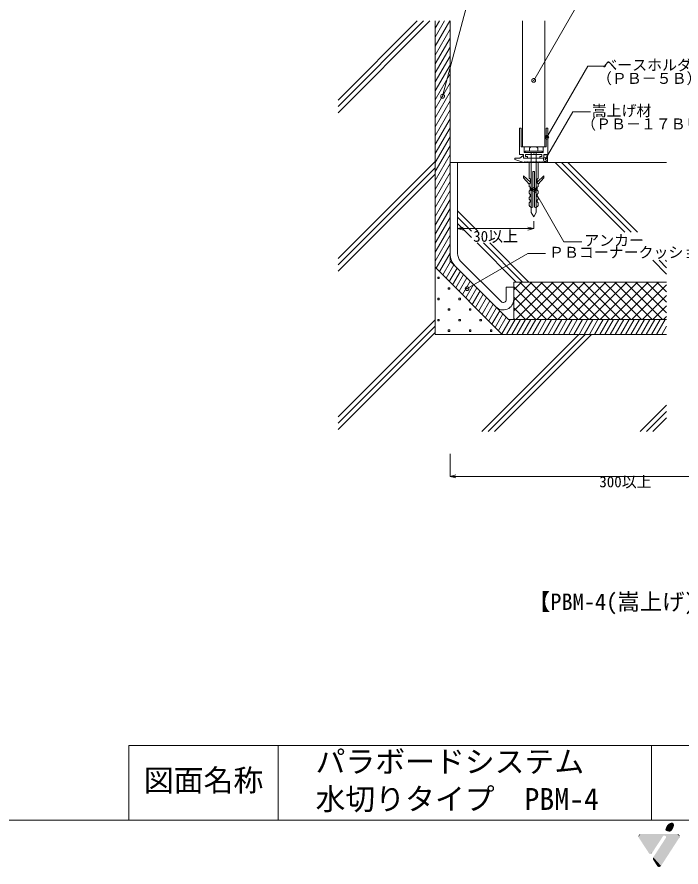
# Model space of a CAD drawing. Units: millimetres, scale not verified. Extents: x -675 to 675, y -471 to 460.
# Drawn here: x 0 to 445, y -471 to 98 of the extents above; entities that cross this region are included whole.
import ezdxf
from ezdxf.enums import TextEntityAlignment as Align

# ---------------------------------------------------------------- set-up
doc = ezdxf.new("R2010")
doc.units = ezdxf.units.MM
doc.header["$LTSCALE"] = 5
doc.header["$PDMODE"] = 32
doc.header["$PDSIZE"] = 2.5
doc.layers.add('1-0_芯・寸法線', color=7, linetype='Continuous', lineweight=18)
doc.layers.add('F-F', color=7, linetype='Continuous', lineweight=18)
doc.layers.add('E-E', color=7, linetype='Continuous')
doc.styles.add('ＭＳ ゴシック', font='')
doc.styles.get('ＭＳ ゴシック').set_extended_font_data('MS Gothic')

msp = doc.modelspace()

# ---------------------------------------------------------------- hatches: boundary and pattern name
at = {"layer": 'F-F'}
for color, points in [(70, [(435.501, -443.602, 0.09), (434.296, -446.679)]), (70, [(438.455, -441.647, 0.2), (435.501, -443.602)]), (70, [(439.601, -441.923, 0.2), (438.455, -441.647)]), (70, [(438.964, -446.309, 0.09), (440.164, -443.232)]), (70, [(440.164, -443.232, 0.15), (439.601, -441.923)]), (5, [(417.829, -449.326, 0.41), (416.293, -450.864)]), (70, [(434.296, -446.679, 0.15), (437.522, -447.663)]), (70, [(437.522, -447.663, 0.13), (438.964, -446.309)]), (5, [(443.938, -450.862, 0.41), (442.377, -449.325)]), (5, [(416.293, -450.864, 0.12), (416.481, -451.582)]), (5, [(443.696, -451.687, 0.17), (443.938, -450.862)]), (5, [(423.213, -461.887, 0.2), (424.309, -462.355)]), (5, [(424.309, -462.355, 0.25), (425.593, -461.654)]), (5, [(426.245, -464.849, 0.16), (425.964, -465.718)]), (5, [(425.964, -465.718, 0.15), (426.231, -466.586)]), (5, [(429.08, -470.907, 0.19), (430.137, -471.331)]), (5, [(430.137, -471.331, 0.26), (431.446, -470.598)])]:
    msp.add_hatch(color=color, dxfattribs=at).paths.add_polyline_path(points)

# ---------------------------------------------------------------- linework, layer by layer
at = {"layer": '1-0_芯・寸法線'}
for p, q in [((300.999, 103.822), (285.127, 44.589)), ((215.127, 42.042), (268.191, 95.106)), ((215.127, 37.8), (272.434, 95.106)), ((215.127, 33.557), (276.676, 95.106)), ((280.127, 95.106), (280.127, -114.842)), ((280.127, 90.206), (282.956, 95.106)), ((280.127, 84.206), (286.42, 95.106)), ((280.127, 78.206), (289.885, 95.106)), ((290.127, 95.106), (290.127, -5.706)), ((338.627, 95.106), (338.627, 10.858)), ((353.627, 95.106), (353.627, 10.858)), ((280.127, 72.206), (290.127, 89.526)), ((280.127, 66.206), (290.127, 83.526)), ((280.127, 60.206), (290.127, 77.526)), ((280.127, 54.206), (290.127, 71.526)), ((280.127, 48.206), (290.127, 65.526)), ((354.977, 17.158), (382.414, 64.68)), ((382.414, 64.68), (394.414, 64.68)), ((280.127, 42.206), (290.127, 59.526)), ((280.127, 36.206), (290.127, 53.526)), ((280.127, 30.206), (290.127, 47.526)), ((280.127, 24.206), (290.127, 41.526)), ((280.127, 18.206), (290.127, 35.526)), ((280.127, 12.206), (290.127, 29.526)), ((280.127, 6.206), (290.127, 23.526)), ((336.627, 5.958), (336.627, 22.858)), ((337.527, 23.158), (336.927, 23.158)), ((337.827, 22.858), (337.827, 10.858)), ((354.427, 22.858), (354.427, 10.858)), ((354.727, 23.158), (355.327, 23.158)), ((355.627, 5.958), (355.627, 22.858)), ((280.127, 0.206), (290.127, 17.526)), ((280.127, -5.794), (290.127, 11.526)), ((339.527, 10.858), (337.827, 10.858)), ((353.627, 10.858), (338.627, 10.858)), ((340.446, 6.858), (351.808, 6.858)), ((343.372, 9.963), (344.244, 10.835)), ((343.372, 7.835), (343.372, 9.963)), ((344.244, 10.835), (348.011, 10.835)), ((344.377, -33.111), (344.377, 6.858)), ((345.377, 6.858), (346.127, 6.558)), ((346.877, 6.858), (346.127, 6.558)), ((352.427, 6.858), (346.877, 6.858)), ((347.877, -33.111), (347.877, 6.858)), ((348.882, 9.963), (348.011, 10.835)), ((348.882, 7.835), (348.882, 9.963)), ((351.808, 6.858), (351.808, 7.835)), ((352.427, 10.558), (352.427, 6.858)), ((352.727, 10.858), (354.427, 10.858)), ((215.127, -64.024), (280.127, 0.976)), ((280.127, -11.794), (290.127, 5.526)), ((295.127, 0.158), (290.127, 0.158)), ((295.127, 0.158), (295.127, -60.729)), ((295.127, 0.158), (344.377, 0.158)), ((333.477, 2.158), (333.477, 3.158)), ((336.827, 3.158), (333.477, 3.158)), ((333.477, 2.158), (339.477, 0.158)), ((336.827, 3.158), (338.877, 4.658)), ((336.927, 5.658), (339.377, 5.658)), ((338.877, 4.658), (339.377, 4.658)), ((339.377, 3.458), (339.377, 5.658)), ((339.377, 4.658), (339.377, 3.158)), ((352.877, 3.158), (339.377, 3.158)), ((339.477, 0.158), (339.977, 0.658)), ((339.677, 3.158), (341.777, 3.158)), ((339.977, 0.658), (340.477, 0.158)), ((340.477, 0.158), (340.977, 0.658)), ((340.577, 5.658), (340.577, 4.358)), ((341.777, 4.358), (340.577, 4.358)), ((340.627, 5.658), (351.627, 5.658)), ((340.977, 0.658), (341.477, 0.158)), ((341.477, 0.158), (341.977, 0.658)), ((341.977, 0.658), (342.477, 0.158)), ((342.077, 3.458), (342.077, 4.058)), ((342.477, 0.158), (342.977, 0.658)), ((342.977, 0.658), (343.477, 0.158)), ((343.127, 0.158), (349.127, 0.158)), ((343.127, -10.175), (343.127, 0.158)), ((343.477, 0.158), (343.977, 0.658)), ((343.977, 0.658), (344.477, 0.158)), ((344.477, 0.158), (344.977, 0.658)), ((344.977, 0.658), (345.477, 0.158)), ((345.477, 0.158), (345.977, 0.658)), ((345.977, 0.658), (346.477, 0.158)), ((346.477, 0.158), (346.977, 0.658)), ((346.977, 0.658), (347.477, 0.158)), ((347.477, 0.158), (347.977, 0.658)), ((347.877, 0.158), (435.127, 0.158)), ((347.977, 0.658), (348.477, 0.158)), ((348.477, 0.158), (348.977, 0.658)), ((348.977, 0.658), (349.477, 0.158)), ((349.127, -10.175), (349.127, 0.158)), ((349.477, 0.158), (349.977, 0.658)), ((349.977, 0.658), (350.477, 0.158)), ((350.177, 3.458), (350.177, 4.058)), ((350.477, 4.358), (351.677, 4.358)), ((352.577, 3.158), (350.477, 3.158)), ((350.477, 0.158), (350.977, 0.658)), ((350.977, 0.658), (351.477, 0.158)), ((351.477, 0.158), (351.977, 0.658)), ((351.677, 5.658), (351.677, 4.358)), ((351.977, 0.658), (352.477, 0.158)), ((352.477, 0.158), (352.977, 0.658)), ((352.877, 3.458), (352.877, 5.658)), ((355.327, 5.658), (352.877, 5.658)), ((352.877, 3.158), (352.877, 5.358)), ((352.877, 5.358), (355.477, 5.358)), ((352.977, 0.658), (353.477, 0.158)), ((353.477, 0.158), (353.977, 0.658)), ((353.977, 0.658), (354.477, 0.158)), ((354.477, 0.158), (354.977, 0.658)), ((354.977, 0.658), (355.477, 0.658)), ((355.477, 0.658), (355.477, 5.358)), ((360.495, 0.158), (407.137, -46.484)), ((364.737, 0.158), (411.379, -46.484)), ((368.98, 0.158), (415.622, -46.484)), ((215.127, -68.266), (280.127, -3.266)), ((280.127, -17.794), (290.127, -0.474)), ((215.127, -72.509), (280.127, -7.509)), ((280.127, -23.794), (290.127, -6.474)), ((290.127, -5.706), (290.127, -65.7)), ((339.36, -8.641), (339.36, -10.034)), ((343.896, -12.895), (339.36, -8.641)), ((339.36, -10.034), (343.163, -14.273)), ((343.896, -10.942), (343.127, -10.175)), ((343.896, -13.245), (343.896, -10.942)), ((345.589, -5.848), (346.665, -5.848)), ((345.589, -29.614), (345.589, -5.848)), ((346.665, -29.614), (346.665, -5.848)), ((348.358, -12.895), (352.894, -8.641)), ((348.358, -10.942), (349.127, -10.175)), ((348.358, -13.245), (348.358, -10.942)), ((352.894, -10.034), (349.091, -14.273)), ((352.894, -8.641), (352.894, -10.034)), ((280.127, -29.794), (290.127, -12.474)), ((343.163, -13.977), (343.896, -13.245)), ((343.163, -15.756), (343.163, -13.977)), ((343.72, -16.314), (343.163, -15.756)), ((343.72, -18.32), (343.72, -16.314)), ((349.091, -13.977), (348.358, -13.245)), ((348.534, -16.314), (349.091, -15.756)), ((348.534, -18.32), (348.534, -16.314)), ((349.091, -15.756), (349.091, -13.977)), ((280.127, -35.794), (290.127, -18.474)), ((343.031, -19.011), (343.72, -18.32)), ((343.031, -20.363), (343.031, -19.011)), ((343.72, -21.119), (343.031, -20.363)), ((343.056, -23.083), (343.72, -22.423)), ((343.72, -22.423), (343.72, -21.119)), ((349.223, -19.011), (348.534, -18.32)), ((348.534, -21.119), (349.223, -20.363)), ((348.534, -22.423), (348.534, -21.119)), ((349.198, -23.083), (348.534, -22.423)), ((349.223, -20.363), (349.223, -19.011)), ((280.127, -41.794), (290.127, -24.474)), ((343.056, -24.269), (343.056, -23.083)), ((343.72, -24.932), (343.056, -24.269)), ((343.072, -26.729), (343.72, -26.083)), ((343.072, -28.457), (343.072, -26.729)), ((343.72, -26.083), (343.72, -24.932)), ((348.534, -24.932), (349.198, -24.269)), ((348.534, -26.083), (348.534, -24.932)), ((349.182, -26.729), (348.534, -26.083)), ((349.182, -28.457), (349.182, -26.729)), ((349.198, -24.269), (349.198, -23.083)), ((280.127, -47.794), (290.127, -30.474)), ((295.127, -32.055), (308.734, -45.662)), ((346.127, -36.142), (344.377, -33.111)), ((346.127, -36.142), (347.877, -33.111)), ((280.127, -53.794), (290.127, -36.474)), ((295.127, -36.298), (304.56, -45.73)), ((346.127, -44.011), (346.127, -39.011)), ((280.127, -59.794), (290.127, -42.474)), ((295.127, -40.541), (304.56, -49.973)), ((295.127, -44.011), (298.991, -42.976)), ((295.127, -44.011), (346.127, -44.011)), ((295.127, -44.011), (298.991, -45.046)), ((346.127, -44.011), (342.263, -42.976)), ((346.127, -44.011), (342.263, -45.046)), ((280.127, -65.794), (290.127, -48.474)), ((280.842, -70.556), (290.127, -54.474)), ((308.198, -53.611), (334.429, -79.842)), ((312.441, -53.611), (338.671, -79.842)), ((316.684, -53.611), (342.914, -79.842)), ((283.038, -72.753), (290.127, -60.474)), ((342.112, -60.734), (301.524, -84.167)), ((342.112, -60.734), (354.112, -60.734)), ((285.234, -74.949), (290.411, -65.983)), ((287.43, -77.145), (292.607, -68.179)), ((290.127, -65.7), (329.27, -104.842)), ((324.355, -92.857), (297.178, -65.679)), ((425.848, -65.195), (435.127, -74.474)), ((430.091, -65.195), (435.127, -70.232)), ((434.333, -65.195), (435.127, -65.989)), ((280.127, -69.842), (325.127, -114.842)), ((289.627, -79.341), (294.803, -70.375)), ((291.823, -81.537), (296.999, -72.571)), ((281.855, -76.474), (282.855, -76.474)), ((281.855, -77.474), (281.855, -76.474)), ((282.855, -77.474), (281.855, -77.474)), ((282.855, -76.474), (282.855, -77.474)), ((294.019, -83.733), (299.195, -74.768)), ((296.215, -85.929), (301.391, -76.964)), ((298.411, -88.126), (303.588, -79.16)), ((288.926, -83.545), (289.926, -83.545)), ((288.926, -84.545), (288.926, -83.545)), ((289.926, -84.545), (288.926, -84.545)), ((289.926, -83.545), (289.926, -84.545)), ((300.607, -90.322), (305.784, -81.356)), ((302.804, -92.518), (307.98, -83.552)), ((332.77, -84.975), (337.902, -79.842)), ((332.77, -92.046), (344.973, -79.842)), ((332.77, -99.117), (352.044, -79.842)), ((332.77, -79.842), (435.127, -79.842)), ((332.77, -104.842), (332.77, -79.842)), ((332.77, -82.865), (354.746, -104.842)), ((334.116, -104.842), (359.116, -79.842)), ((336.817, -79.842), (361.817, -104.842)), ((341.187, -104.842), (366.187, -79.842)), ((343.888, -79.842), (368.888, -104.842)), ((348.258, -104.842), (373.258, -79.842)), ((350.959, -79.842), (375.959, -104.842)), ((355.329, -104.842), (380.329, -79.842)), ((358.03, -79.842), (383.03, -104.842)), ((362.4, -104.842), (387.4, -79.842)), ((365.101, -79.842), (390.101, -104.842)), ((369.471, -104.842), (394.471, -79.842)), ((372.172, -79.842), (397.172, -104.842)), ((376.542, -104.842), (401.542, -79.842)), ((379.244, -79.842), (404.244, -104.842)), ((383.613, -104.842), (408.613, -79.842)), ((386.315, -79.842), (411.315, -104.842)), ((390.684, -104.842), (415.684, -79.842)), ((393.386, -79.842), (418.386, -104.842)), ((397.755, -104.842), (422.755, -79.842)), ((400.457, -79.842), (425.457, -104.842)), ((404.826, -104.842), (429.826, -79.842)), ((407.528, -79.842), (432.528, -104.842)), ((411.897, -104.842), (435.127, -81.612)), ((414.599, -79.842), (435.127, -100.37)), ((421.67, -79.842), (435.127, -93.299)), ((428.741, -79.842), (435.127, -86.228)), ((281.855, -90.616), (282.855, -90.616)), ((281.855, -91.616), (281.855, -90.616)), ((282.855, -90.616), (282.855, -91.616)), ((295.997, -90.616), (296.997, -90.616)), ((295.997, -91.616), (295.997, -90.616)), ((296.997, -90.616), (296.997, -91.616)), ((305, -94.714), (310.176, -85.748)), ((307.196, -96.91), (312.372, -87.944)), ((309.392, -99.106), (314.568, -90.141)), ((332.77, -89.936), (347.675, -104.842)), ((418.968, -104.842), (435.127, -88.683)), ((282.855, -91.616), (281.855, -91.616)), ((296.997, -91.616), (295.997, -91.616)), ((311.588, -101.302), (316.765, -92.337)), ((313.784, -103.499), (318.961, -94.533)), ((426.039, -104.842), (435.127, -95.754)), ((288.926, -97.687), (289.926, -97.687)), ((288.926, -98.687), (288.926, -97.687)), ((289.926, -98.687), (288.926, -98.687)), ((289.926, -97.687), (289.926, -98.687)), ((303.068, -97.687), (304.068, -97.687)), ((303.068, -98.687), (303.068, -97.687)), ((304.068, -98.687), (303.068, -98.687)), ((304.068, -97.687), (304.068, -98.687)), ((315.98, -105.695), (321.157, -96.729)), ((318.177, -107.891), (323.353, -98.925)), ((320.373, -110.087), (325.549, -101.121)), ((332.77, -97.007), (340.604, -104.842)), ((215.127, -170.09), (280.127, -105.09)), ((281.855, -104.758), (282.855, -104.758)), ((281.855, -105.758), (281.855, -104.758)), ((282.855, -105.758), (281.855, -105.758)), ((282.855, -104.758), (282.855, -105.758)), ((295.997, -104.758), (296.997, -104.758)), ((295.997, -105.758), (295.997, -104.758)), ((296.997, -105.758), (295.997, -105.758)), ((296.997, -104.758), (296.997, -105.758)), ((310.139, -104.758), (311.139, -104.758)), ((310.139, -105.758), (310.139, -104.758)), ((311.139, -105.758), (310.139, -105.758)), ((311.139, -104.758), (311.139, -105.758)), ((322.569, -112.283), (327.745, -103.317)), ((324.765, -114.479), (330.329, -104.842)), ((328.02, -114.842), (333.793, -104.842)), ((329.27, -104.842), (435.127, -104.842)), ((331.484, -114.842), (337.258, -104.842)), ((332.77, -104.078), (333.533, -104.842)), ((334.948, -114.842), (340.722, -104.842)), ((338.412, -114.842), (344.186, -104.842)), ((341.876, -114.842), (347.65, -104.842)), ((345.34, -114.842), (351.114, -104.842)), ((348.805, -114.842), (354.578, -104.842)), ((352.269, -114.842), (358.042, -104.842)), ((355.733, -114.842), (361.506, -104.842)), ((359.197, -114.842), (364.97, -104.842)), ((362.661, -114.842), (368.434, -104.842)), ((366.125, -114.842), (371.899, -104.842)), ((369.589, -114.842), (375.363, -104.842)), ((373.053, -114.842), (378.827, -104.842)), ((376.517, -114.842), (382.291, -104.842)), ((379.981, -114.842), (385.755, -104.842)), ((383.446, -114.842), (389.219, -104.842)), ((386.91, -114.842), (392.683, -104.842)), ((390.374, -114.842), (396.147, -104.842)), ((393.838, -114.842), (399.611, -104.842)), ((397.302, -114.842), (403.075, -104.842)), ((400.766, -114.842), (406.54, -104.842)), ((404.23, -114.842), (410.004, -104.842)), ((407.694, -114.842), (413.468, -104.842)), ((411.158, -114.842), (416.932, -104.842)), ((414.622, -114.842), (420.396, -104.842)), ((418.087, -114.842), (423.86, -104.842)), ((421.551, -114.842), (427.324, -104.842)), ((425.015, -114.842), (430.788, -104.842)), ((428.479, -114.842), (434.252, -104.842)), ((433.11, -104.842), (435.127, -102.825)), ((215.127, -174.332), (280.127, -109.332)), ((215.127, -178.575), (280.127, -113.575)), ((288.926, -111.83), (289.926, -111.83)), ((288.926, -112.83), (288.926, -111.83)), ((289.926, -112.83), (288.926, -112.83)), ((289.926, -111.83), (289.926, -112.83)), ((303.068, -111.83), (304.068, -111.83)), ((303.068, -112.83), (303.068, -111.83)), ((304.068, -112.83), (303.068, -112.83)), ((304.068, -111.83), (304.068, -112.83)), ((317.21, -111.83), (318.21, -111.83)), ((317.21, -112.83), (317.21, -111.83)), ((318.21, -112.83), (317.21, -112.83)), ((318.21, -111.83), (318.21, -112.83)), ((431.943, -114.842), (435.127, -109.326)), ((280.127, -114.842), (435.127, -114.842)), ((311.441, -179.842), (376.441, -114.842)), ((315.684, -179.842), (380.684, -114.842)), ((319.927, -179.842), (384.927, -114.842)), ((417.507, -179.842), (435.127, -162.222)), ((421.75, -179.842), (435.127, -166.464)), ((425.993, -179.842), (435.127, -170.707)), ((290.127, -209.842), (290.127, -194.842)), ((290.127, -209.842), (293.991, -208.807)), ((290.127, -209.842), (293.991, -210.877)), ((290.127, -209.842), (525.127, -209.842))]:
    msp.add_line(p, q, dxfattribs=at)
for points in [[(346.127, 55.249), (378.434, 111.207), (390.434, 111.207)], [(353.865, 2.23), (372.283, 34.131), (384.283, 34.131)], [(339.827, 10.558), (339.827, 6.858), (345.377, 6.858)], [(340.446, 6.858), (340.446, 7.835), (351.808, 7.835)], [(346.127, -17.768), (366.319, -52.742), (378.319, -52.742)], [(327.77, -91.442), (327.77, -83.136), (332.77, -83.136)]]:
    msp.add_lwpolyline(points, dxfattribs=at)
for centre, radius, start, end in [((336.927, 22.858), 0.3, 90, 180), ((337.527, 22.858), 0.3, 0, 90), ((354.727, 22.858), 0.3, 90, 180), ((355.327, 22.858), 0.3, 0, 90), ((336.927, 5.958), 0.3, 180, 270), ((339.527, 10.558), 0.3, 0, 90), ((352.727, 10.558), 0.3, 90, 180), ((355.327, 5.958), 0.3, 270, 0), ((339.677, 3.458), 0.3, 180, 270), ((341.777, 4.058), 0.3, 0, 90), ((341.777, 3.458), 0.3, 270, 0), ((350.477, 4.058), 0.3, 90, 180), ((350.477, 3.458), 0.3, 180, 270), ((352.577, 3.458), 0.3, 270, 0), ((346.513, -26.249), 4.089, 212.69021, 236.46874), ((344.89, -28.655), 1.187, 237.63371, 306.10756), ((347.364, -28.655), 1.187, 233.89244, 302.36629), ((345.741, -26.249), 4.089, 303.53126, 327.30979), ((302.127, -60.729), 12, 180, 225), ((302.127, -60.729), 7, 180, 225), ((325.77, -91.442), 7, 225, 0), ((325.77, -91.442), 2, 225, 0)]:
    msp.add_arc(centre, radius, start, end, dxfattribs=at)
for p in [(346.127, 55.249), (285.127, 44.589), (354.977, 17.158), (353.865, 2.23), (346.127, -17.768), (301.524, -84.167)]:
    msp.add_point(p, dxfattribs=at)
at = {"layer": 'F-F'}
for p, q in [((75, -440), (75, -390)), ((175, -440), (175, -390)), ((425, -440), (425, -390))]:
    msp.add_line(p, q, dxfattribs=at)
for points in [[(-675, 460), (675, 460), (675, -440), (-675, -440)], [(675, -390), (200.591, -390), (75, -390)]]:
    msp.add_lwpolyline(points, dxfattribs=at)
at = {"layer": 'F-F', "color": 70}
for points in [[(435.501, -443.602), (434.296, -446.679), (440.164, -443.232), (438.964, -446.309)], [(438.455, -441.647), (435.501, -443.602), (439.601, -441.923), (440.164, -443.232)], [(434.296, -446.679), (437.522, -447.663), (438.964, -446.309)]]:
    msp.add_solid(points, dxfattribs=at)
at = {"layer": 'F-F', "color": 5}
for points in [[(442.377, -449.325), (416.293, -450.864), (433.684, -450.282)], [(442.377, -449.325), (417.829, -449.326), (416.293, -450.864)], [(442.377, -449.325), (434.563, -452.014), (426.245, -464.849)], [(426.245, -464.849), (443.938, -450.862), (442.377, -449.325)], [(442.377, -449.325), (433.684, -450.282), (434.39, -450.588)], [(442.377, -449.325), (434.39, -450.588), (434.717, -450.926)], [(442.377, -449.325), (434.739, -451.73), (434.563, -452.014)], [(442.377, -449.325), (434.717, -450.926), (434.739, -451.73)], [(416.293, -450.864), (432.933, -450.455), (433.684, -450.282)], [(416.293, -450.864), (425.593, -461.654), (432.933, -450.455)], [(416.293, -450.864), (424.309, -462.355), (425.593, -461.654)], [(416.293, -450.864), (423.213, -461.887), (424.309, -462.355)], [(416.293, -450.864), (416.481, -451.582), (423.213, -461.887)], [(426.245, -464.849), (443.696, -451.687), (443.938, -450.862)], [(426.245, -464.849), (431.446, -470.598), (443.696, -451.687)], [(426.245, -464.849), (425.964, -465.718), (426.231, -466.586)], [(426.245, -464.849), (426.231, -466.586), (429.08, -470.907)], [(426.245, -464.849), (430.137, -471.331), (431.446, -470.598)], [(426.245, -464.849), (429.08, -470.907), (430.137, -471.331)]]:
    msp.add_solid(points, dxfattribs=at)

# ---------------------------------------------------------------- texts
at = {"layer": '1-0_芯・寸法線', "style": 'ＭＳ ゴシック'}
for s, height, p in [('ベースホルダー', 7.331, (392.141, 59.68)), ('（ＰＢ－５Ｂ）', 7.331, (388.534, 50.709)), ('嵩上げ材', 7.331, (385.01, 29.131)), ('（ＰＢ－１７ＢＵ）', 7.331, (377.951, 20.223)), ('30以上', 7.331, (305.627, -55.011)), ('アンカー', 7.331, (380.039, -57.742)), ('ＰＢコーナークッション', 7.331, (356.403, -65.734)), ('300以上', 7.331, (390.127, -219.342)), ('【PBM-4(嵩上げ)】', 11, (342.247, -302.561))]:
    msp.add_text(s, height=height, dxfattribs=at).set_placement(p, align=Align.BOTTOM_LEFT)
at = {"layer": 'E-E', "style": 'ＭＳ ゴシック'}
for s, p in [('パラボードシステム', (200, -412.5)), ('図面名称', (85, -425)), ('水切りタイプ\u3000PBM-4', (200, -437.5))]:
    msp.add_text(s, height=14.66, dxfattribs=at).set_placement(p, align=Align.BOTTOM_LEFT)

doc.saveas('drawing.dxf')
